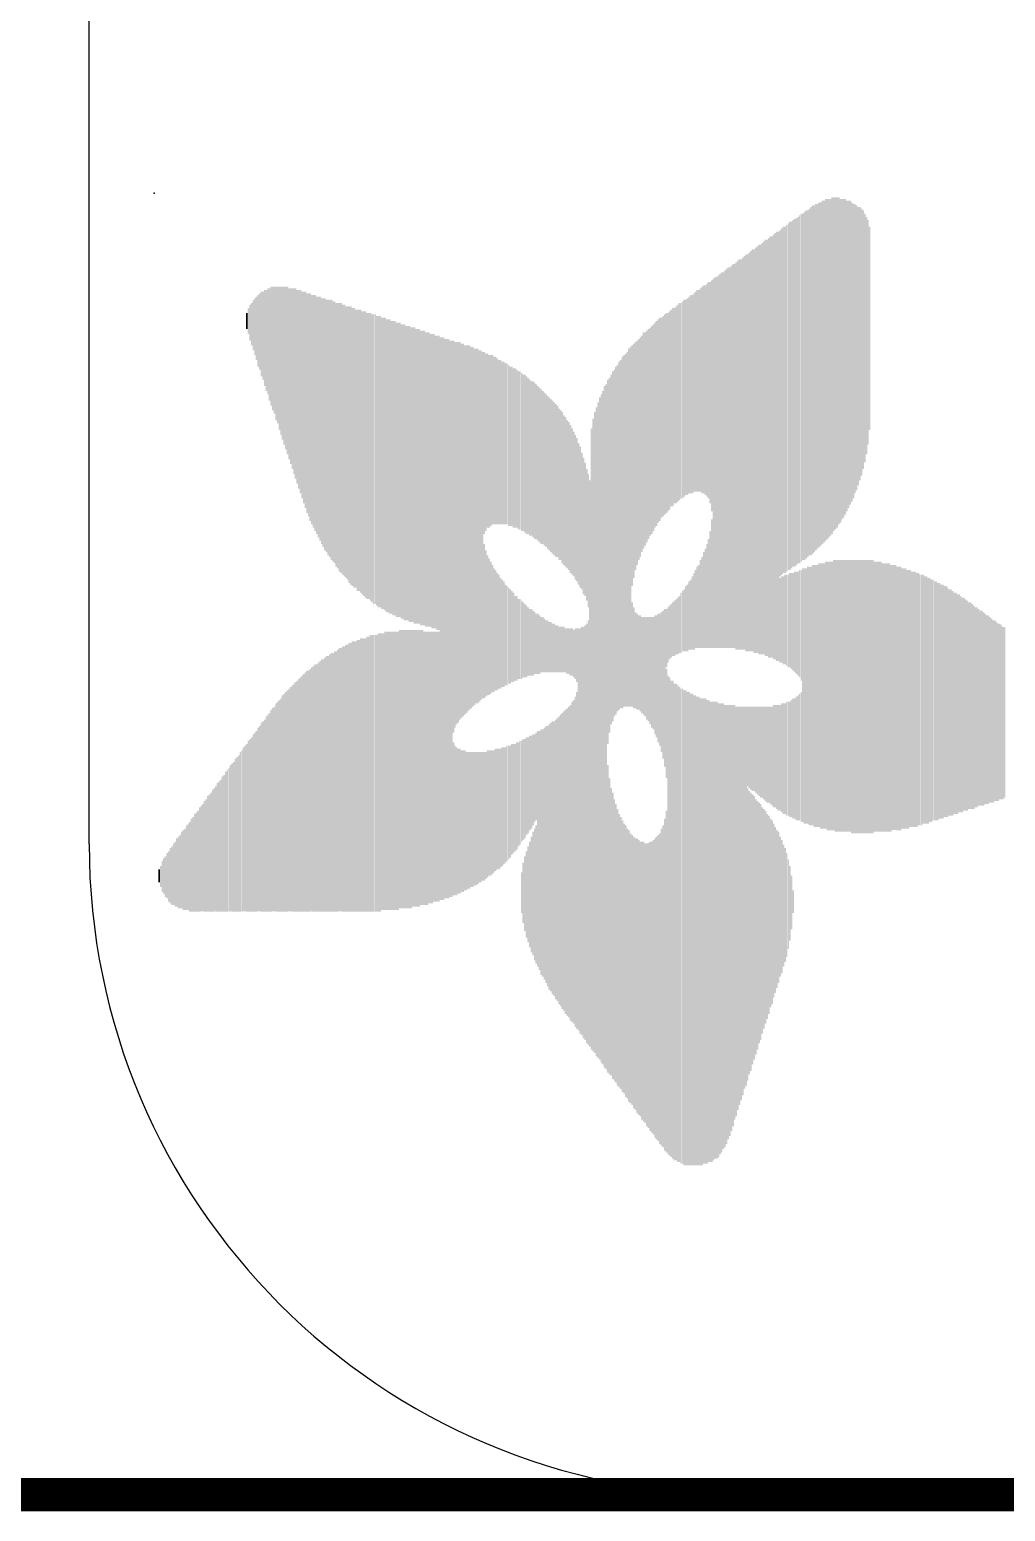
# Model space of a CAD drawing. Extents: x -40.9 to 40.6, y -25.5 to 30.2.
# Drawn here: x -31.98 to -28.17, y -25.46 to -19.68 of the extents above; entities that cross this region are included whole.
import ezdxf

# ---------------------------------------------------------------- set-up
doc = ezdxf.new("R2010")
doc.units = 0
for name, color, linetype in [('20', 53, 'CONTINUOUS'), ('21', 40, 'CONTINUOUS'), ('23', 53, 'CONTINUOUS'), ('47', 253, 'CONTINUOUS')]:
    doc.layers.add(name, color=color, linetype=linetype)

# ---------------------------------------------------------------- blocks, each defined once
blk = doc.blocks.new('RECT')
blk.add_solid([(-0.5, -0.5), (0.5, -0.5), (-0.5, 0.5), (0.5, 0.5)])

msp = doc.modelspace()

# ---------------------------------------------------------------- linework, layer by layer
at = {"layer": '20'}
for p, q in [((-31.75, -22.86), (-31.75, 22.86)), ((29.21, -25.4), (-29.21, -25.4))]:
    msp.add_line(p, q, dxfattribs=at)
msp.add_arc((-29.21, -22.86), 2.54, 180, 270, dxfattribs=at)
at = {"layer": '23'}
msp.add_point((-31.496, -20.32), dxfattribs=at)
at = {"layer": '47', "const_width": 0.13}
for points in [[(-24.384, -25.4), (-40.812, -25.4)], [(1.778, -25.4), (-38.018, -25.4)], [(-29.21, -25.4), (-35.986, -25.4)]]:
    msp.add_lwpolyline(points, dxfattribs=at)
at = {"layer": '47', "const_width": 0.065}
msp.add_lwpolyline([(-29.21, -25.4325, 1), (-29.21, -25.3675)], format="xyb", dxfattribs=at)

# ---------------------------------------------------------------- block references
at = {"layer": '21', "rotation": 270}
for p, xscale, yscale in [((-28.8989, -21.028), 1.3462, 0.0063), ((-28.8925, -21.0249), 1.3399, 0.0064), ((-28.8862, -21.0185), 1.3398, 0.0063), ((-28.8798, -21.0154), 1.3335, 0.0064), ((-28.8735, -21.009), 1.3335, 0.0063), ((-28.8671, -21.0058), 1.3272, 0.0064), ((-28.8608, -21.0026), 1.3208, 0.0063), ((-28.8544, -20.9994), 1.3145, 0.0064), ((-28.8481, -20.9931), 1.3144, 0.0063), ((-28.8417, -20.9868), 1.3017, 0.0064), ((-28.8354, -20.9836), 1.2954, 0.0063), ((-28.829, -20.9804), 1.289, 0.0064), ((-28.8227, -20.9741), 1.2763, 0.0063), ((-28.8163, -20.9741), 1.2637, 0.0064), ((-28.81, -20.9677), 1.251, 0.0063), ((-28.8036, -20.9645), 1.2446, 0.0064), ((-28.7973, -20.9581), 1.2319, 0.0063), ((-28.7909, -20.955), 1.2128, 0.0064), ((-28.7846, -20.9487), 1.2001, 0.0063), ((-28.7782, -20.9423), 1.1874, 0.0064), ((-28.7719, -20.9391), 1.1684, 0.0063), ((-28.9814, -21.0884), 1.3525, 0.0064), ((-28.9751, -21.0852), 1.3589, 0.0063), ((-28.9687, -21.0789), 1.3589, 0.0064), ((-28.9624, -21.0756), 1.3525, 0.0063), ((-28.956, -21.0724), 1.3589, 0.0064), ((-28.9497, -21.0662), 1.3589, 0.0063), ((-28.9433, -21.063), 1.3525, 0.0064), ((-28.937, -21.0566), 1.3526, 0.0063), ((-28.9306, -21.0535), 1.3589, 0.0064), ((-28.9243, -21.0471), 1.3589, 0.0063), ((-28.9179, -21.0439), 1.3526, 0.0064), ((-28.9116, -21.0375), 1.3525, 0.0063), ((-28.9052, -21.0344), 1.3462, 0.0064), ((-28.7655, -20.936), 1.1493, 0.0064), ((-28.7592, -20.9265), 1.1303, 0.0063), ((-28.7528, -20.9232), 1.1113, 0.0064), ((-28.7465, -20.9169), 1.0858, 0.0063), ((-28.7401, -20.9074), 1.0668, 0.0064), ((-28.7338, -20.901), 1.0414, 0.0063), ((-28.7274, -20.8915), 1.0096, 0.0064), ((-28.7211, -20.8851), 0.9715, 0.0063), ((-28.7147, -20.8757), 0.9271, 0.0064), ((-29.064, -21.3074), 1.6764, 0.0063), ((-29.0576, -21.3074), 1.6764, 0.0064), ((-29.0513, -21.1392), 1.3525, 0.0063), ((-29.0449, -21.1328), 1.3526, 0.0064), ((-29.0386, -21.1265), 1.3525, 0.0063), ((-29.0322, -21.1265), 1.3525, 0.0064), ((-29.0259, -21.1201), 1.3526, 0.0063), ((-29.0195, -21.1137), 1.3525, 0.0064), ((-29.0132, -21.1105), 1.3589, 0.0063), ((-29.0068, -21.1074), 1.3526, 0.0064), ((-29.0005, -21.1011), 1.3525, 0.0063), ((-28.9941, -21.0979), 1.3589, 0.0064), ((-28.9878, -21.0947), 1.3526, 0.0063), ((-28.7084, -20.863), 0.8763, 0.0063), ((-28.702, -20.847), 0.7937, 0.0064), ((-29.1402, -21.3202), 1.5875, 0.0063), ((-29.1338, -21.3201), 1.6002, 0.0064), ((-29.1275, -21.3201), 1.6002, 0.0063), ((-29.1211, -21.317), 1.6065, 0.0064), ((-29.1148, -21.3138), 1.6129, 0.0063), ((-29.1084, -21.3138), 1.6256, 0.0064), ((-29.1021, -21.3138), 1.6256, 0.0063), ((-29.0957, -21.3138), 1.6383, 0.0064), ((-29.0894, -21.3106), 1.6446, 0.0063), ((-29.083, -21.3106), 1.6446, 0.0064), ((-29.0767, -21.3106), 1.6574, 0.0063), ((-29.0703, -21.3074), 1.6637, 0.0064), ((-29.2227, -21.3455), 1.5113, 0.0064), ((-29.2164, -21.3423), 1.5177, 0.0063), ((-29.21, -21.3392), 1.524, 0.0064), ((-29.2036, -21.3392), 1.524, 0.0063), ((-29.1973, -21.336), 1.5304, 0.0064), ((-29.191, -21.3329), 1.5367, 0.0063), ((-29.1846, -21.3328), 1.5494, 0.0064), ((-29.1783, -21.3328), 1.5494, 0.0063), ((-29.1719, -21.3297), 1.5557, 0.0064), ((-29.1655, -21.3265), 1.5621, 0.0063), ((-29.1592, -21.3233), 1.5684, 0.0064), ((-29.1529, -21.3265), 1.5748, 0.0063), ((-29.1465, -21.3233), 1.5812, 0.0064), ((-29.3053, -21.3709), 1.4478, 0.0063), ((-29.2989, -21.3709), 1.4478, 0.0064), ((-29.2926, -21.3678), 1.4541, 0.0063), ((-29.2862, -21.3646), 1.4605, 0.0064), ((-29.2798, -21.3614), 1.4668, 0.0063), ((-29.2735, -21.3614), 1.4668, 0.0064), ((-29.2672, -21.3582), 1.4732, 0.0063), ((-29.2608, -21.3551), 1.4795, 0.0064), ((-29.2545, -21.3519), 1.4859, 0.0063), ((-29.2481, -21.3519), 1.4859, 0.0064), ((-29.2417, -21.3487), 1.4922, 0.0063), ((-29.2354, -21.3455), 1.4986, 0.0064), ((-29.2291, -21.3455), 1.4986, 0.0063), ((-31.0769, -20.8693), 0.3302, 0.0064), ((-31.0706, -20.8757), 0.3429, 0.0063), ((-31.0642, -20.8851), 0.3747, 0.0064), ((-31.0579, -20.8947), 0.3937, 0.0063), ((-31.0515, -20.8979), 0.4127, 0.0064), ((-31.0452, -20.9106), 0.4381, 0.0063), ((-31.0388, -20.9169), 0.4636, 0.0064), ((-31.0325, -20.9264), 0.4826, 0.0063), ((-31.0261, -20.9328), 0.4953, 0.0064), ((-31.0198, -20.9455), 0.5207, 0.0063), ((-31.0134, -20.9518), 0.5334, 0.0064), ((-31.0071, -20.9645), 0.5588, 0.0063), ((-31.0007, -20.9741), 0.5779, 0.0064), ((-30.9944, -20.9836), 0.5969, 0.0063), ((-30.988, -20.9931), 0.616, 0.0064), ((-30.9817, -21.0026), 0.635, 0.0063), ((-30.9753, -21.0122), 0.6541, 0.0064), ((-30.969, -21.0249), 0.6667, 0.0063), ((-30.9626, -21.0344), 0.6858, 0.0064), ((-30.9563, -21.0439), 0.7048, 0.0063), ((-30.9499, -21.0535), 0.7239, 0.0064), ((-30.9436, -21.063), 0.7429, 0.0063), ((-30.9372, -21.0756), 0.7557, 0.0064), ((-30.9309, -21.0852), 0.7747, 0.0063), ((-30.9245, -21.0947), 0.7938, 0.0064), ((-30.9182, -21.1074), 0.8064, 0.0063), ((-30.9118, -21.117), 0.8255, 0.0064), ((-30.9055, -21.1265), 0.8445, 0.0063), ((-29.3815, -21.0947), 0.781, 0.0063), ((-29.3751, -21.0915), 0.7874, 0.0064), ((-29.3688, -21.0915), 0.7874, 0.0063), ((-29.3624, -21.0884), 0.7937, 0.0064), ((-29.356, -21.0884), 0.8065, 0.0063), ((-29.3497, -21.0852), 0.8128, 0.0064), ((-29.3434, -21.0884), 0.8191, 0.0063), ((-29.337, -21.0884), 0.8319, 0.0064), ((-29.3307, -21.0884), 0.8445, 0.0063), ((-29.3243, -21.0979), 0.8636, 0.0064), ((-29.3179, -21.1105), 0.9017, 0.0063), ((-29.3116, -21.3741), 1.4414, 0.0064), ((-31.1214, -20.8249), 0.1397, 0.0063), ((-31.115, -20.8312), 0.1651, 0.0064), ((-31.1087, -20.8344), 0.1969, 0.0063), ((-31.1023, -20.8407), 0.2222, 0.0064), ((-31.096, -20.847), 0.2477, 0.0063), ((-31.0896, -20.8566), 0.2794, 0.0064), ((-31.0833, -20.8598), 0.2985, 0.0063), ((-30.8991, -21.1392), 0.8573, 0.0064), ((-30.8928, -21.1455), 0.87, 0.0063), ((-30.8864, -21.155), 0.889, 0.0064), ((-30.8801, -21.1646), 0.8953, 0.0063), ((-30.8737, -21.1709), 0.908, 0.0064), ((-30.8674, -21.1773), 0.9207, 0.0063), ((-30.861, -21.1867), 0.9271, 0.0064), ((-30.8547, -21.1931), 0.9398, 0.0063), ((-30.8483, -21.1995), 0.9525, 0.0064), ((-30.842, -21.209), 0.9588, 0.0063), ((-30.8356, -21.2154), 0.9715, 0.0064), ((-30.8293, -21.2217), 0.9842, 0.0063), ((-30.8229, -21.228), 0.9843, 0.0064), ((-30.8166, -21.2344), 0.997, 0.0063), ((-30.8102, -21.2376), 1.0033, 0.0064), ((-30.8039, -21.2439), 1.016, 0.0063), ((-30.7975, -21.2503), 1.016, 0.0064), ((-30.7912, -21.2535), 1.0223, 0.0063), ((-30.7848, -21.263), 1.0287, 0.0064), ((-30.7785, -21.2661), 1.0351, 0.0063), ((-30.7721, -21.2725), 1.0478, 0.0064), ((-30.7658, -21.2757), 1.0541, 0.0063), ((-30.7594, -21.2821), 1.0541, 0.0064), ((-30.7531, -21.2852), 1.0604, 0.0063), ((-30.7467, -21.2916), 1.0605, 0.0064), ((-30.7404, -21.2947), 1.0668, 0.0063), ((-30.734, -21.3011), 1.0795, 0.0064), ((-30.7277, -21.3042), 1.0859, 0.0063), ((-29.4577, -21.1455), 0.7684, 0.0063), ((-29.4513, -21.1392), 0.7683, 0.0064), ((-29.445, -21.1328), 0.7684, 0.0063), ((-29.4386, -21.1296), 0.762, 0.0064), ((-29.4322, -21.1265), 0.7683, 0.0063), ((-29.4259, -21.1201), 0.7684, 0.0064), ((-29.4196, -21.1169), 0.762, 0.0063), ((-29.4132, -21.1137), 0.7683, 0.0064), ((-29.4069, -21.1074), 0.7684, 0.0063), ((-29.4005, -21.1043), 0.7747, 0.0064), ((-29.3941, -21.1043), 0.7747, 0.0063), ((-29.3878, -21.0979), 0.7747, 0.0064), ((-31.1341, -20.8185), 0.0635, 0.0063), ((-31.1277, -20.8185), 0.1016, 0.0064), ((-30.7213, -21.3106), 1.0858, 0.0064), ((-30.715, -21.3138), 1.0922, 0.0063), ((-30.7086, -21.317), 1.0859, 0.0064), ((-30.7023, -21.3233), 1.0986, 0.0063), ((-30.6959, -21.3233), 1.0986, 0.0064), ((-30.6896, -21.3265), 1.1049, 0.0063), ((-30.6832, -21.3329), 1.1049, 0.0064), ((-30.6769, -21.336), 1.1112, 0.0063), ((-30.6705, -21.3392), 1.1176, 0.0064), ((-30.6642, -21.3455), 1.1176, 0.0063), ((-30.6578, -21.3455), 1.1176, 0.0064), ((-30.6515, -21.3487), 1.124, 0.0063), ((-30.6451, -21.3551), 1.1239, 0.0064), ((-30.6388, -21.3583), 1.1303, 0.0063), ((-30.6324, -21.3583), 1.1303, 0.0064), ((-30.6261, -21.3646), 1.1303, 0.0063), ((-30.6197, -21.3678), 1.1367, 0.0064), ((-30.6134, -21.3678), 1.1367, 0.0063), ((-30.607, -21.3741), 1.1366, 0.0064), ((-30.6007, -21.3741), 1.1366, 0.0063), ((-30.5943, -21.3773), 1.143, 0.0064), ((-30.588, -21.3836), 1.143, 0.0063), ((-30.5816, -21.3836), 1.143, 0.0064), ((-30.5753, -21.3868), 1.1494, 0.0063), ((-30.5689, -21.39), 1.143, 0.0064), ((-30.5626, -21.3932), 1.1493, 0.0063), ((-30.5562, -21.3932), 1.1493, 0.0064), ((-29.5339, -21.2186), 0.8001, 0.0063), ((-29.5275, -21.209), 0.7938, 0.0064), ((-29.5212, -21.2027), 0.7937, 0.0063), ((-29.5148, -21.1963), 0.781, 0.0064), ((-29.5084, -21.1899), 0.7811, 0.0063), ((-29.5021, -21.1836), 0.781, 0.0064), ((-29.4958, -21.1773), 0.7811, 0.0063), ((-29.4894, -21.1741), 0.7747, 0.0064), ((-29.4831, -21.1678), 0.7747, 0.0063), ((-29.4767, -21.1582), 0.7684, 0.0064), ((-29.4703, -21.155), 0.7747, 0.0063), ((-29.464, -21.1487), 0.762, 0.0064), ((-30.5499, -21.3995), 1.1494, 0.0063), ((-30.5435, -21.3995), 1.1494, 0.0064), ((-30.5372, -21.3995), 1.1494, 0.0063), ((-30.5308, -21.4059), 1.1493, 0.0064), ((-30.5245, -21.4059), 1.1493, 0.0063), ((-30.5181, -21.4091), 1.1557, 0.0064), ((-30.5118, -21.4122), 1.1494, 0.0063), ((-30.5054, -21.4122), 1.1494, 0.0064), ((-30.4991, -21.4154), 1.1557, 0.0063), ((-30.4927, -21.4185), 1.1493, 0.0064), ((-30.4864, -21.4185), 1.1493, 0.0063), ((-30.48, -21.4217), 1.1557, 0.0064), ((-30.4737, -21.4249), 1.1494, 0.0063), ((-30.4673, -21.4249), 1.1494, 0.0064), ((-30.461, -21.4249), 1.1494, 0.0063), ((-30.4546, -21.4313), 1.1493, 0.0064), ((-30.4483, -21.4313), 1.1493, 0.0063), ((-30.4419, -21.4313), 1.1493, 0.0064), ((-30.4356, -21.4376), 1.1494, 0.0063), ((-30.4292, -21.4376), 1.1494, 0.0064), ((-30.4229, -21.4376), 1.1494, 0.0063), ((-30.4165, -21.4408), 1.143, 0.0064), ((-30.4102, -21.444), 1.1493, 0.0063), ((-30.4038, -21.444), 1.1493, 0.0064), ((-30.3975, -21.4471), 1.143, 0.0063), ((-30.3911, -21.4503), 1.1494, 0.0064), ((-30.3848, -21.4503), 1.1494, 0.0063), ((-29.591, -21.2979), 0.8446, 0.0064), ((-29.5846, -21.2852), 0.8446, 0.0063), ((-29.5783, -21.2789), 0.8319, 0.0064), ((-29.572, -21.2693), 0.8255, 0.0063), ((-29.5656, -21.2598), 0.8192, 0.0064), ((-29.5593, -21.2503), 0.8128, 0.0063), ((-29.5529, -21.2439), 0.8128, 0.0064), ((-29.5465, -21.2344), 0.8064, 0.0063), ((-29.5402, -21.2248), 0.8001, 0.0064), ((-30.3784, -21.9806), 2.1971, 0.0064), ((-30.3721, -21.9806), 2.1971, 0.0063), ((-30.3657, -21.9806), 2.1971, 0.0064), ((-30.3594, -21.9805), 2.1844, 0.0063), ((-30.353, -21.9805), 2.1844, 0.0064), ((-30.3467, -21.9805), 2.1844, 0.0063), ((-30.3403, -21.9806), 2.1717, 0.0064), ((-30.334, -21.9806), 2.1717, 0.0063), ((-30.3276, -21.6599), 1.5303, 0.0064), ((-30.3213, -21.6535), 1.505, 0.0063), ((-30.3149, -21.6471), 1.4923, 0.0064), ((-30.3086, -21.644), 1.4859, 0.0063), ((-30.3022, -21.6376), 1.4732, 0.0064), ((-30.2959, -21.6377), 1.4605, 0.0063), ((-30.2895, -21.6345), 1.4541, 0.0064), ((-30.2832, -21.6345), 1.4415, 0.0063), ((-30.2768, -21.6313), 1.4351, 0.0064), ((-30.2705, -21.6281), 1.4288, 0.0063), ((-30.2641, -21.6249), 1.4224, 0.0064), ((-30.2578, -21.625), 1.4097, 0.0063), ((-30.2514, -21.6218), 1.4033, 0.0064), ((-30.2451, -21.6218), 1.3907, 0.0063), ((-30.2387, -21.6186), 1.3843, 0.0064), ((-30.2324, -21.6186), 1.3843, 0.0063), ((-30.226, -21.6186), 1.3716, 0.0064), ((-30.2197, -21.6154), 1.3652, 0.0063), ((-29.6418, -21.6249), 1.397, 0.0064), ((-29.6355, -21.6218), 1.4033, 0.0063), ((-29.6291, -21.3836), 0.9398, 0.0064), ((-29.6227, -21.3646), 0.9144, 0.0063), ((-29.6164, -21.3455), 0.889, 0.0064), ((-29.6101, -21.3329), 0.8763, 0.0063), ((-29.6037, -21.3201), 0.8636, 0.0064), ((-29.5974, -21.3106), 0.8572, 0.0063), ((-30.2133, -21.6154), 1.3526, 0.0064), ((-30.207, -21.2947), 0.7112, 0.0063), ((-30.2006, -21.2916), 0.6921, 0.0064), ((-30.1943, -21.2852), 0.6794, 0.0063), ((-30.1879, -21.2884), 0.6731, 0.0064), ((-30.1816, -21.2852), 0.6668, 0.0063), ((-30.1752, -21.282), 0.6604, 0.0064), ((-30.1689, -21.2852), 0.654, 0.0063), ((-30.1625, -21.2852), 0.654, 0.0064), ((-30.1562, -21.2884), 0.6477, 0.0063), ((-30.1498, -21.2916), 0.6413, 0.0064), ((-30.1435, -21.2916), 0.6413, 0.0063), ((-30.1371, -21.2947), 0.635, 0.0064), ((-30.1308, -21.2947), 0.635, 0.0063), ((-30.1244, -21.2979), 0.6286, 0.0064), ((-30.1181, -21.2979), 0.6286, 0.0063), ((-30.1117, -21.3042), 0.6287, 0.0064), ((-29.6863, -21.6662), 1.3526, 0.0063), ((-29.6799, -21.6567), 1.3589, 0.0064), ((-29.6736, -21.6503), 1.3589, 0.0063), ((-29.6672, -21.644), 1.3716, 0.0064), ((-29.6608, -21.6376), 1.3716, 0.0063), ((-29.6545, -21.6345), 1.3779, 0.0064), ((-29.6482, -21.6313), 1.3843, 0.0063), ((-30.1054, -21.3074), 0.6223, 0.0063), ((-30.099, -21.3074), 0.6223, 0.0064), ((-30.0927, -21.3138), 0.6223, 0.0063), ((-30.0863, -21.3138), 0.6223, 0.0064), ((-30.08, -21.317), 0.6159, 0.0063), ((-30.0736, -21.3233), 0.616, 0.0064), ((-30.0673, -21.3233), 0.616, 0.0063), ((-30.0609, -21.3297), 0.6159, 0.0064), ((-30.0546, -21.3328), 0.6096, 0.0063), ((-30.0482, -21.336), 0.616, 0.0064), ((-30.0419, -21.3423), 0.6159, 0.0063), ((-30.0355, -21.3455), 0.6096, 0.0064), ((-30.0292, -21.3519), 0.6096, 0.0063), ((-29.7244, -21.7583), 1.4224, 0.0063), ((-29.718, -21.7329), 1.3843, 0.0064), ((-29.7117, -21.7107), 1.3653, 0.0063), ((-29.7053, -21.698), 1.3653, 0.0064), ((-29.6989, -21.6852), 1.3525, 0.0063), ((-29.6926, -21.6758), 1.3589, 0.0064), ((-30.0228, -21.3551), 0.6033, 0.0064), ((-30.0165, -21.3582), 0.6096, 0.0063), ((-30.0101, -21.3646), 0.6096, 0.0064), ((-30.0038, -21.3678), 0.6033, 0.0063), ((-29.9974, -21.3741), 0.6032, 0.0064), ((-29.9911, -21.3804), 0.6033, 0.0063), ((-29.9847, -21.3868), 0.6032, 0.0064), ((-29.9784, -21.39), 0.5969, 0.0063), ((-29.972, -21.3964), 0.5969, 0.0064), ((-29.9657, -21.4027), 0.5969, 0.0063), ((-29.9593, -21.4091), 0.5969, 0.0064), ((-29.7498, -22.4092), 2.6099, 0.0063), ((-29.7434, -22.406), 2.6289, 0.0064), ((-29.737, -22.4028), 2.6606, 0.0063), ((-29.7307, -22.4028), 2.6734, 0.0064), ((-29.953, -21.4154), 0.5969, 0.0063), ((-29.9466, -21.4217), 0.5969, 0.0064), ((-29.9403, -21.4281), 0.5969, 0.0063), ((-29.9339, -21.4345), 0.5969, 0.0064), ((-29.9276, -21.4408), 0.5969, 0.0063), ((-29.9212, -21.444), 0.5905, 0.0064), ((-29.9149, -21.4566), 0.5905, 0.0063), ((-29.9085, -21.4598), 0.5842, 0.0064), ((-29.7688, -22.4219), 2.5337, 0.0064), ((-29.7625, -22.4155), 2.559, 0.0063), ((-29.7561, -22.4092), 2.5845, 0.0064), ((-29.9022, -21.4694), 0.5905, 0.0063), ((-29.8958, -21.4789), 0.5842, 0.0064), ((-29.8895, -21.4852), 0.5842, 0.0063), ((-29.8831, -21.4947), 0.5779, 0.0064), ((-29.8768, -21.5011), 0.5778, 0.0063), ((-29.8704, -21.5138), 0.5778, 0.0064), ((-29.7815, -22.4346), 2.4701, 0.0064), ((-29.7752, -22.4251), 2.5019, 0.0063), ((-29.8641, -21.5234), 0.5715, 0.0063), ((-29.8577, -21.5328), 0.5651, 0.0064), ((-29.8514, -21.5456), 0.5651, 0.0063), ((-29.845, -21.5551), 0.5588, 0.0064), ((-29.7879, -22.4505), 2.4257, 0.0063), ((-29.8387, -21.5709), 0.5525, 0.0063), ((-29.8323, -21.5837), 0.5525, 0.0064), ((-29.826, -21.5995), 0.5334, 0.0063), ((-29.8196, -21.6186), 0.5334, 0.0064), ((-29.8133, -21.6313), 0.5207, 0.0063), ((-29.8069, -21.6535), 0.5144, 0.0064), ((-29.8006, -21.6758), 0.5207, 0.0063), ((-29.7942, -22.5457), 2.2098, 0.0064), ((-29.3179, -21.844), 0.5016, 0.0063), ((-30.207, -21.9901), 0.6033, 0.0063), ((-29.337, -21.8916), 0.4064, 0.0064), ((-29.3307, -21.8821), 0.4254, 0.0063), ((-29.3243, -21.8662), 0.4572, 0.0064), ((-30.2006, -21.9996), 0.5715, 0.0064), ((-30.1943, -22.006), 0.5461, 0.0063), ((-30.1879, -22.0123), 0.5334, 0.0064), ((-29.356, -21.917), 0.3556, 0.0063), ((-29.3497, -21.9075), 0.3746, 0.0064), ((-29.3434, -21.9012), 0.3873, 0.0063), ((-30.1816, -22.0155), 0.5143, 0.0063), ((-30.1752, -22.0187), 0.4953, 0.0064), ((-30.1689, -22.025), 0.4826, 0.0063), ((-30.1625, -22.025), 0.4699, 0.0064), ((-30.1562, -22.0313), 0.4572, 0.0063), ((-29.3878, -21.952), 0.2985, 0.0064), ((-29.3815, -21.9424), 0.3048, 0.0063), ((-29.3751, -21.9361), 0.3175, 0.0064), ((-29.3688, -21.9329), 0.3238, 0.0063), ((-29.3624, -21.9234), 0.3429, 0.0064), ((-29.0132, -21.9869), 0.3683, 0.0063), ((-29.0068, -21.9901), 0.3747, 0.0064), ((-29.0005, -21.9932), 0.381, 0.0063), ((-28.9941, -21.9932), 0.3937, 0.0064), ((-28.9878, -21.9964), 0.4, 0.0063), ((-28.9814, -21.9996), 0.4064, 0.0064), ((-28.9751, -21.9996), 0.4191, 0.0063), ((-28.9687, -22.0059), 0.4318, 0.0064), ((-28.9624, -22.279), 0.9906, 0.0063), ((-28.956, -22.2822), 0.9969, 0.0064), ((-28.9497, -22.2822), 0.9969, 0.0063), ((-28.9433, -22.279), 1.0033, 0.0064), ((-28.937, -22.2822), 1.0097, 0.0063), ((-28.9306, -22.2822), 1.0097, 0.0064), ((-28.9243, -22.279), 1.016, 0.0063), ((-28.9179, -22.2822), 1.0223, 0.0064), ((-28.9116, -22.2822), 1.0223, 0.0063), ((-28.9052, -22.2822), 1.0223, 0.0064), ((-28.8989, -22.279), 1.0287, 0.0063), ((-28.8925, -22.2822), 1.0351, 0.0064), ((-28.8862, -22.2822), 1.0351, 0.0063), ((-28.8798, -22.2822), 1.0351, 0.0064), ((-28.8735, -22.279), 1.0414, 0.0063), ((-28.8671, -22.2822), 1.0477, 0.0064), ((-28.8608, -22.2822), 1.0477, 0.0063), ((-28.8544, -22.2822), 1.0477, 0.0064), ((-28.8481, -22.2822), 1.0477, 0.0063), ((-28.8417, -22.279), 1.0541, 0.0064), ((-28.8354, -22.2822), 1.0605, 0.0063), ((-28.829, -22.2822), 1.0605, 0.0064), ((-28.8227, -22.2822), 1.0605, 0.0063), ((-28.8163, -22.2822), 1.0605, 0.0064), ((-28.81, -22.2822), 1.0605, 0.0063), ((-28.8036, -22.2822), 1.0605, 0.0064), ((-28.7973, -22.2822), 1.0605, 0.0063), ((-28.7909, -22.2822), 1.0605, 0.0064), ((-28.7846, -22.2822), 1.0605, 0.0063), ((-28.7782, -22.2822), 1.0605, 0.0064), ((-28.7719, -22.2853), 1.0668, 0.0063), ((-28.7655, -22.2853), 1.0668, 0.0064), ((-28.7592, -22.2853), 1.0668, 0.0063), ((-28.7528, -22.2853), 1.0668, 0.0064), ((-28.7465, -22.2853), 1.0668, 0.0063), ((-28.7401, -22.2853), 1.0668, 0.0064), ((-28.7338, -22.2853), 1.0668, 0.0063), ((-28.7274, -22.2853), 1.0668, 0.0064), ((-28.7211, -22.2853), 1.0668, 0.0063), ((-28.7147, -22.2853), 1.0668, 0.0064), ((-28.7084, -22.2853), 1.0668, 0.0063), ((-28.702, -22.2853), 1.0668, 0.0064), ((-28.6957, -22.2853), 1.0668, 0.0063), ((-28.6893, -22.2853), 1.0668, 0.0064), ((-28.683, -22.2854), 1.0541, 0.0063), ((-28.6766, -22.2854), 1.0541, 0.0064), ((-28.6703, -22.2854), 1.0541, 0.0063), ((-28.6639, -22.2854), 1.0541, 0.0064), ((-28.6576, -22.2854), 1.0541, 0.0063), ((-28.6512, -22.2885), 1.0478, 0.0064), ((-28.6449, -22.2885), 1.0478, 0.0063), ((-28.6385, -22.2885), 1.0478, 0.0064), ((-28.6322, -22.2885), 1.0478, 0.0063), ((-28.6258, -22.2885), 1.0478, 0.0064), ((-28.6195, -22.2917), 1.0414, 0.0063), ((-28.6131, -22.2885), 1.035, 0.0064), ((-28.6068, -22.2885), 1.035, 0.0063), ((-28.6004, -22.2885), 1.035, 0.0064), ((-28.5941, -22.2917), 1.0287, 0.0063), ((-28.5877, -22.2917), 1.0287, 0.0064), ((-28.5814, -22.2917), 1.0287, 0.0063), ((-28.575, -22.2917), 1.016, 0.0064), ((-28.5687, -22.2917), 1.016, 0.0063), ((-28.5623, -22.2917), 1.016, 0.0064), ((-28.556, -22.2949), 1.0097, 0.0063), ((-28.5496, -22.2949), 1.0097, 0.0064), ((-28.5433, -22.2917), 1.0033, 0.0063), ((-28.5369, -22.2949), 0.9969, 0.0064), ((-28.5306, -22.2949), 0.9969, 0.0063), ((-28.5242, -22.2949), 0.9969, 0.0064), ((-28.5179, -22.298), 0.9906, 0.0063), ((-28.5115, -22.2949), 0.9843, 0.0064), ((-30.1498, -22.0313), 0.4445, 0.0064), ((-30.1435, -22.0377), 0.4318, 0.0063), ((-30.1371, -22.0376), 0.4191, 0.0064), ((-30.1308, -22.0409), 0.4127, 0.0063), ((-30.1244, -22.0441), 0.3937, 0.0064), ((-30.1181, -22.0472), 0.3874, 0.0063), ((-30.1117, -22.0472), 0.3746, 0.0064), ((-29.4196, -21.9805), 0.254, 0.0063), ((-29.4132, -21.9774), 0.2603, 0.0064), ((-29.4069, -21.9679), 0.2667, 0.0063), ((-29.4005, -21.9647), 0.2731, 0.0064), ((-29.3941, -21.9583), 0.2858, 0.0063), ((-29.0513, -21.9869), 0.3302, 0.0063), ((-29.0449, -21.9837), 0.3366, 0.0064), ((-29.0386, -21.9869), 0.3429, 0.0063), ((-29.0322, -21.9837), 0.3492, 0.0064), ((-29.0259, -21.9869), 0.3556, 0.0063), ((-29.0195, -21.9901), 0.3619, 0.0064), ((-28.5052, -22.298), 0.9779, 0.0063), ((-28.4988, -22.298), 0.9779, 0.0064), ((-28.4925, -22.2949), 0.9715, 0.0063), ((-28.4861, -22.298), 0.9652, 0.0064), ((-28.4798, -22.298), 0.9652, 0.0063), ((-28.4734, -22.3012), 0.9588, 0.0064), ((-28.4671, -22.298), 0.9525, 0.0063), ((-28.4607, -22.3012), 0.9462, 0.0064), ((-28.4544, -22.298), 0.9398, 0.0063), ((-28.448, -22.3012), 0.9334, 0.0064), ((-28.4417, -22.3012), 0.9334, 0.0063), ((-28.4353, -22.3043), 0.9271, 0.0064), ((-28.429, -22.3012), 0.9208, 0.0063), ((-28.4226, -22.3044), 0.9144, 0.0064), ((-28.4163, -22.3044), 0.9144, 0.0063), ((-28.4099, -22.3043), 0.9017, 0.0064), ((-28.4036, -22.3043), 0.9017, 0.0063), ((-28.3972, -22.3076), 0.8953, 0.0064), ((-30.1054, -22.0504), 0.3683, 0.0063), ((-30.099, -22.0504), 0.3556, 0.0064), ((-30.0927, -22.0536), 0.3493, 0.0063), ((-30.0863, -22.0567), 0.3302, 0.0064), ((-30.08, -22.0567), 0.3302, 0.0063), ((-30.0736, -22.0599), 0.3112, 0.0064), ((-30.0673, -22.0599), 0.3112, 0.0063), ((-30.0609, -22.0631), 0.3048, 0.0064), ((-30.0546, -22.0631), 0.2921, 0.0063), ((-29.6291, -22.1202), 0.4064, 0.0064), ((-29.4703, -22.0218), 0.2096, 0.0063), ((-29.464, -22.0187), 0.2159, 0.0064), ((-29.4577, -22.0123), 0.2159, 0.0063), ((-29.4513, -22.0091), 0.2222, 0.0064), ((-29.445, -22.0028), 0.2223, 0.0063), ((-29.4386, -21.9964), 0.235, 0.0064), ((-29.4322, -21.9901), 0.2349, 0.0063), ((-29.4259, -21.9869), 0.2413, 0.0064), ((-28.3909, -22.3076), 0.8827, 0.0063), ((-28.3845, -22.3076), 0.8827, 0.0064), ((-28.3782, -22.3108), 0.8763, 0.0063), ((-28.3718, -22.3107), 0.8636, 0.0064), ((-28.3655, -22.3107), 0.8636, 0.0063), ((-28.3591, -22.3139), 0.8572, 0.0064), ((-28.3528, -22.3108), 0.8509, 0.0063), ((-28.3464, -22.3139), 0.8446, 0.0064), ((-28.3401, -22.3171), 0.8382, 0.0063), ((-28.3337, -22.3139), 0.8318, 0.0064), ((-28.3274, -22.3171), 0.8255, 0.0063), ((-28.321, -22.3203), 0.8191, 0.0064), ((-28.3147, -22.3203), 0.8065, 0.0063), ((-28.3083, -22.3203), 0.8065, 0.0064), ((-30.0482, -22.0663), 0.2857, 0.0064), ((-30.0419, -22.0694), 0.2794, 0.0063), ((-30.0355, -22.0694), 0.2667, 0.0064), ((-30.0292, -22.0726), 0.2604, 0.0063), ((-30.0228, -22.0726), 0.2604, 0.0064), ((-30.0165, -22.0758), 0.254, 0.0063), ((-30.0101, -22.0757), 0.2413, 0.0064), ((-30.0038, -22.079), 0.2349, 0.0063), ((-29.9974, -22.079), 0.2349, 0.0064), ((-29.9911, -22.0821), 0.2286, 0.0063), ((-29.9847, -22.0822), 0.2159, 0.0064), ((-29.9784, -22.0822), 0.2159, 0.0063), ((-29.6227, -22.133), 0.3937, 0.0063), ((-29.6164, -22.1425), 0.3747, 0.0064), ((-29.6101, -22.1488), 0.3746, 0.0063), ((-29.6037, -22.1519), 0.3683, 0.0064), ((-29.5974, -22.1552), 0.3747, 0.0063), ((-29.591, -22.1615), 0.3746, 0.0064), ((-29.5846, -22.1647), 0.381, 0.0063), ((-29.5783, -22.1679), 0.3873, 0.0064), ((-29.572, -22.1742), 0.4, 0.0063), ((-29.5656, -22.1774), 0.4064, 0.0064), ((-29.5593, -22.1837), 0.4191, 0.0063), ((-29.5529, -22.1901), 0.4318, 0.0064), ((-29.5465, -22.1933), 0.4381, 0.0063), ((-29.5402, -22.1996), 0.4636, 0.0064), ((-29.5339, -22.206), 0.4763, 0.0063), ((-29.5275, -22.2123), 0.5016, 0.0064), ((-29.5212, -22.2187), 0.5143, 0.0063), ((-29.5148, -22.2281), 0.5461, 0.0064), ((-29.5084, -22.2377), 0.5778, 0.0063), ((-29.5021, -22.2504), 0.616, 0.0064), ((-29.4958, -22.0567), 0.2286, 0.0063), ((-29.4894, -22.0441), 0.2159, 0.0064), ((-29.4831, -22.0345), 0.2096, 0.0063), ((-29.4767, -22.0282), 0.2095, 0.0064), ((-28.302, -22.3235), 0.8001, 0.0063), ((-28.2956, -22.3266), 0.7938, 0.0064), ((-28.2893, -22.3266), 0.781, 0.0063), ((-28.2829, -22.3266), 0.781, 0.0064), ((-28.2766, -22.3266), 0.7684, 0.0063), ((-28.2702, -22.3298), 0.762, 0.0064), ((-28.2639, -22.3298), 0.762, 0.0063), ((-28.2575, -22.333), 0.7557, 0.0064), ((-28.2512, -22.333), 0.7429, 0.0063), ((-28.2448, -22.3361), 0.7366, 0.0064), ((-28.2385, -22.3361), 0.7366, 0.0063), ((-28.2321, -22.3361), 0.7239, 0.0064), ((-30.5943, -22.5743), 1.0859, 0.0064), ((-30.588, -22.5743), 1.0859, 0.0063), ((-30.5816, -22.5743), 1.0859, 0.0064), ((-30.5753, -22.5743), 1.0859, 0.0063), ((-30.5689, -22.5743), 1.0859, 0.0064), ((-30.5626, -22.5743), 1.0859, 0.0063), ((-30.5562, -22.5743), 1.0859, 0.0064), ((-30.5499, -22.5743), 1.0859, 0.0063), ((-30.5435, -22.5743), 1.0859, 0.0064), ((-30.5372, -22.5679), 1.0858, 0.0063), ((-30.5308, -22.5679), 1.0858, 0.0064), ((-30.5245, -22.5679), 1.0858, 0.0063), ((-30.5181, -22.5679), 1.0858, 0.0064), ((-30.5118, -22.5679), 1.0858, 0.0063), ((-30.5054, -22.5679), 1.0858, 0.0064), ((-30.4991, -22.5679), 1.0858, 0.0063), ((-30.4927, -22.5679), 1.0858, 0.0064), ((-30.4864, -22.5648), 1.0795, 0.0063), ((-30.48, -22.5648), 1.0795, 0.0064), ((-30.4737, -22.5648), 1.0795, 0.0063), ((-30.4673, -22.5648), 1.0795, 0.0064), ((-30.461, -22.5648), 1.0795, 0.0063), ((-30.4546, -22.5616), 1.0731, 0.0064), ((-30.4483, -22.5616), 1.0731, 0.0063), ((-30.4419, -22.5647), 1.0668, 0.0064), ((-30.4356, -22.5647), 1.0668, 0.0063), ((-30.4292, -22.5647), 1.0668, 0.0064), ((-30.4229, -22.5616), 1.0605, 0.0063), ((-30.4165, -22.5616), 1.0605, 0.0064), ((-30.4102, -22.5616), 1.0605, 0.0063), ((-30.4038, -22.5584), 1.0541, 0.0064), ((-30.3975, -22.5584), 1.0541, 0.0063), ((-30.3911, -22.5584), 1.0541, 0.0064), ((-30.3848, -22.5584), 1.0541, 0.0063), ((-29.972, -22.0853), 0.2096, 0.0064), ((-29.9657, -22.0885), 0.2032, 0.0063), ((-29.9593, -22.0885), 0.2032, 0.0064), ((-29.953, -22.0917), 0.1969, 0.0063), ((-29.9466, -22.0917), 0.1969, 0.0064), ((-29.9403, -22.0949), 0.1905, 0.0063), ((-29.9339, -22.0949), 0.1905, 0.0064), ((-29.9276, -22.098), 0.1842, 0.0063), ((-29.9212, -22.098), 0.1842, 0.0064), ((-29.9149, -22.1012), 0.1778, 0.0063), ((-29.9085, -22.1012), 0.1778, 0.0064), ((-29.9022, -22.1012), 0.1778, 0.0063), ((-29.8958, -22.1012), 0.1778, 0.0064), ((-29.8895, -22.1044), 0.1715, 0.0063), ((-29.8831, -22.1075), 0.1778, 0.0064), ((-29.8768, -22.1075), 0.1778, 0.0063), ((-29.8704, -22.1107), 0.1842, 0.0064), ((-29.8641, -22.1107), 0.1842, 0.0063), ((-29.8577, -22.1171), 0.1841, 0.0064), ((-29.8514, -22.1171), 0.1969, 0.0063), ((-29.845, -22.1234), 0.2096, 0.0064), ((-29.8387, -22.8028), 1.5685, 0.0063), ((-29.8323, -22.8092), 1.5812, 0.0064), ((-29.826, -22.8092), 1.5938, 0.0063), ((-29.8196, -22.8156), 1.6065, 0.0064), ((-29.8133, -22.8156), 1.6193, 0.0063), ((-29.8069, -22.8188), 1.6383, 0.0064), ((-29.8006, -22.8156), 1.6573, 0.0063), ((-28.2258, -22.3393), 0.7176, 0.0063), ((-28.2194, -22.3425), 0.7112, 0.0064), ((-28.2131, -22.3393), 0.7048, 0.0063), ((-28.2067, -22.3424), 0.6985, 0.0064), ((-28.2004, -22.3457), 0.6921, 0.0063), ((-28.194, -22.3425), 0.6858, 0.0064), ((-28.1877, -22.3457), 0.6795, 0.0063), ((-28.1813, -22.3489), 0.6731, 0.0064), ((-28.175, -22.3457), 0.6667, 0.0063), ((-30.7594, -22.606), 1.035, 0.0064), ((-30.7531, -22.606), 1.035, 0.0063), ((-30.7467, -22.6028), 1.0414, 0.0064), ((-30.7404, -22.6028), 1.0414, 0.0063), ((-30.734, -22.5997), 1.0477, 0.0064), ((-30.7277, -22.5997), 1.0477, 0.0063), ((-30.7213, -22.5965), 1.0541, 0.0064), ((-30.715, -22.5965), 1.0541, 0.0063), ((-30.7086, -22.5965), 1.0541, 0.0064), ((-30.7023, -22.5933), 1.0604, 0.0063), ((-30.6959, -22.5933), 1.0604, 0.0064), ((-30.6896, -22.5901), 1.0668, 0.0063), ((-30.6832, -22.5901), 1.0668, 0.0064), ((-30.6769, -22.5901), 1.0668, 0.0063), ((-30.6705, -22.5901), 1.0668, 0.0064), ((-30.6642, -22.587), 1.0731, 0.0063), ((-30.6578, -22.587), 1.0731, 0.0064), ((-30.6515, -22.5838), 1.0795, 0.0063), ((-30.6451, -22.5838), 1.0795, 0.0064), ((-30.6388, -22.5838), 1.0795, 0.0063), ((-30.6324, -22.5838), 1.0795, 0.0064), ((-30.6261, -22.5838), 1.0795, 0.0063), ((-30.6197, -22.5806), 1.0858, 0.0064), ((-30.6134, -22.5806), 1.0858, 0.0063), ((-30.607, -22.5775), 1.0795, 0.0064), ((-30.6007, -22.5775), 1.0795, 0.0063), ((-30.8483, -22.6346), 0.9779, 0.0064), ((-30.842, -22.6314), 0.9842, 0.0063), ((-30.8356, -22.6314), 0.9842, 0.0064), ((-30.8293, -22.6282), 0.9906, 0.0063), ((-30.8229, -22.6251), 0.9969, 0.0064), ((-30.8166, -22.6251), 0.9969, 0.0063), ((-30.8102, -22.6219), 1.0033, 0.0064), ((-30.8039, -22.6187), 1.0096, 0.0063), ((-30.7975, -22.6187), 1.0096, 0.0064), ((-30.7912, -22.6155), 1.016, 0.0063), ((-30.7848, -22.6155), 1.016, 0.0064), ((-30.7785, -22.6124), 1.0223, 0.0063), ((-30.7721, -22.6091), 1.0287, 0.0064), ((-30.7658, -22.6091), 1.0287, 0.0063), ((-30.9245, -22.6663), 0.9144, 0.0064), ((-30.9182, -22.6632), 0.9207, 0.0063), ((-30.9118, -22.66), 0.9271, 0.0064), ((-30.9055, -22.6568), 0.9334, 0.0063), ((-30.8991, -22.6536), 0.9398, 0.0064), ((-30.8928, -22.6536), 0.9398, 0.0063), ((-30.8864, -22.6505), 0.9461, 0.0064), ((-30.8801, -22.6472), 0.9525, 0.0063), ((-30.8737, -22.6441), 0.9588, 0.0064), ((-30.8674, -22.6409), 0.9652, 0.0063), ((-30.861, -22.6409), 0.9652, 0.0064), ((-30.8547, -22.6378), 0.9715, 0.0063), ((-29.4958, -22.3901), 0.4254, 0.0063), ((-29.4894, -23.1363), 1.8669, 0.0064), ((-29.4831, -23.1425), 1.8669, 0.0063), ((-30.9817, -22.6949), 0.8572, 0.0063), ((-30.9753, -22.6917), 0.8636, 0.0064), ((-30.969, -22.6885), 0.8699, 0.0063), ((-30.9626, -22.6853), 0.8763, 0.0064), ((-30.9563, -22.6822), 0.8826, 0.0063), ((-30.9499, -22.679), 0.889, 0.0064), ((-30.9436, -22.6759), 0.8953, 0.0063), ((-30.9372, -22.6727), 0.9017, 0.0064), ((-30.9309, -22.6695), 0.908, 0.0063), ((-29.845, -22.9235), 1.3144, 0.0064), ((-29.4767, -23.1521), 1.8606, 0.0064), ((-29.4703, -23.1553), 1.8669, 0.0063), ((-29.464, -23.1648), 1.8606, 0.0064), ((-29.4577, -23.1648), 1.8606, 0.0063), ((-29.4513, -23.1712), 1.8605, 0.0064), ((-29.445, -23.1743), 1.8542, 0.0063), ((-29.4386, -23.1807), 1.8542, 0.0064), ((-29.4322, -23.1807), 1.8542, 0.0063), ((-29.4259, -23.187), 1.8542, 0.0064), ((-29.4196, -23.187), 1.8542, 0.0063), ((-29.4132, -23.1902), 1.8478, 0.0064), ((-29.4069, -23.1902), 1.8478, 0.0063), ((-28.9687, -22.5203), 0.508, 0.0064), ((-31.0261, -22.7234), 0.8001, 0.0064), ((-31.0198, -22.7171), 0.8128, 0.0063), ((-31.0134, -22.714), 0.8191, 0.0064), ((-31.0071, -22.7108), 0.8255, 0.0063), ((-31.0007, -22.7076), 0.8318, 0.0064), ((-30.9944, -22.7013), 0.8445, 0.0063), ((-30.988, -22.6981), 0.8509, 0.0064), ((-29.8768, -22.9299), 1.2129, 0.0063), ((-29.8704, -22.9331), 1.2319, 0.0064), ((-29.8641, -22.9299), 1.2509, 0.0063), ((-29.8577, -22.9299), 1.2637, 0.0064), ((-29.8514, -22.9299), 1.2891, 0.0063), ((-29.4005, -23.1934), 1.8415, 0.0064), ((-29.3941, -23.1934), 1.8415, 0.0063), ((-29.3878, -23.1966), 1.8351, 0.0064), ((-29.3815, -23.1966), 1.8351, 0.0063), ((-29.3751, -23.1997), 1.8288, 0.0064), ((-29.3688, -23.1997), 1.8288, 0.0063), ((-29.3624, -23.2029), 1.8224, 0.0064), ((-29.356, -23.2029), 1.8224, 0.0063), ((-29.3497, -23.1998), 1.8161, 0.0064), ((-29.3434, -23.1998), 1.8161, 0.0063), ((-29.337, -23.2029), 1.8098, 0.0064), ((-29.3307, -23.1997), 1.8034, 0.0063), ((-29.3243, -23.2029), 1.797, 0.0064), ((-29.3179, -23.2029), 1.797, 0.0063), ((-29.3116, -23.1998), 1.7907, 0.0064), ((-29.3053, -23.1966), 1.7843, 0.0063), ((-29.2989, -23.1966), 1.7843, 0.0064), ((-29.2926, -23.1966), 1.7717, 0.0063), ((-29.2862, -23.1902), 1.759, 0.0064), ((-29.2798, -23.187), 1.7526, 0.0063), ((-29.2735, -23.1806), 1.7399, 0.0064), ((-29.2672, -23.1807), 1.7272, 0.0063), ((-29.2608, -23.1744), 1.7145, 0.0064), ((-29.2545, -23.1648), 1.6954, 0.0063), ((-29.2481, -23.1585), 1.6827, 0.0064), ((-29.2417, -23.149), 1.6637, 0.0063), ((-29.2354, -23.1394), 1.6446, 0.0064), ((-29.2291, -23.1267), 1.6192, 0.0063), ((-29.2227, -23.1235), 1.6002, 0.0064), ((-29.2164, -23.1108), 1.5748, 0.0063), ((-29.21, -23.1013), 1.5558, 0.0064), ((-29.2036, -23.0918), 1.5367, 0.0063), ((-29.1973, -23.0823), 1.5177, 0.0064), ((-29.191, -23.0695), 1.4923, 0.0063), ((-29.1846, -23.0632), 1.4796, 0.0064), ((-29.1783, -22.479), 0.3112, 0.0063), ((-29.1719, -22.4822), 0.3175, 0.0064), ((-29.1655, -22.4854), 0.3239, 0.0063), ((-29.1592, -22.4885), 0.3302, 0.0064), ((-29.1529, -22.4885), 0.3302, 0.0063), ((-29.1465, -22.4917), 0.3366, 0.0064), ((-29.1402, -22.4948), 0.3429, 0.0063), ((-29.1338, -22.4981), 0.3493, 0.0064), ((-29.1275, -22.5012), 0.3556, 0.0063), ((-29.1211, -22.5012), 0.3556, 0.0064), ((-29.1148, -22.5044), 0.362, 0.0063), ((-29.1084, -22.5076), 0.3683, 0.0064), ((-29.1021, -22.5108), 0.3747, 0.0063), ((-29.0957, -22.5108), 0.3747, 0.0064), ((-29.0894, -22.5139), 0.381, 0.0063), ((-29.083, -22.5171), 0.3874, 0.0064), ((-29.0767, -22.5171), 0.4, 0.0063), ((-29.0703, -22.5171), 0.4, 0.0064), ((-29.064, -22.5203), 0.4064, 0.0063), ((-29.0576, -22.5235), 0.4127, 0.0064), ((-29.0513, -22.5235), 0.4127, 0.0063), ((-29.0449, -22.5235), 0.4255, 0.0064), ((-29.0386, -22.5266), 0.4318, 0.0063), ((-29.0322, -22.5266), 0.4318, 0.0064), ((-29.0259, -22.5267), 0.4445, 0.0063), ((-29.0195, -22.5267), 0.4445, 0.0064), ((-29.0132, -22.5298), 0.4508, 0.0063), ((-29.0068, -22.5266), 0.4572, 0.0064), ((-29.0005, -22.5267), 0.4699, 0.0063), ((-28.9941, -22.5267), 0.4699, 0.0064), ((-28.9878, -22.5266), 0.4826, 0.0063), ((-28.9814, -22.5235), 0.4889, 0.0064), ((-28.9751, -22.5203), 0.4953, 0.0063), ((-31.0706, -22.7521), 0.7429, 0.0063), ((-31.0642, -22.7489), 0.7493, 0.0064), ((-31.0579, -22.7425), 0.762, 0.0063), ((-31.0515, -22.7394), 0.7683, 0.0064), ((-31.0452, -22.7362), 0.7747, 0.0063), ((-31.0388, -22.7298), 0.7874, 0.0064), ((-31.0325, -22.7266), 0.7937, 0.0063), ((-29.9403, -22.914), 1.0668, 0.0063), ((-29.9339, -22.9171), 1.0731, 0.0064), ((-29.9276, -22.9203), 1.0922, 0.0063), ((-29.9212, -22.9204), 1.1049, 0.0064), ((-29.9149, -22.9235), 1.124, 0.0063), ((-29.9085, -22.9235), 1.1366, 0.0064), ((-29.9022, -22.9267), 1.1557, 0.0063), ((-29.8958, -22.9267), 1.1684, 0.0064), ((-29.8895, -22.9299), 1.1875, 0.0063), ((-29.8831, -22.9299), 1.2001, 0.0064), ((-31.1087, -22.7775), 0.6921, 0.0063), ((-31.1023, -22.7743), 0.6985, 0.0064), ((-31.096, -22.7711), 0.7048, 0.0063), ((-31.0896, -22.7647), 0.7175, 0.0064), ((-31.0833, -22.7615), 0.7239, 0.0063), ((-31.0769, -22.7552), 0.7366, 0.0064), ((-30.0292, -22.6219), 0.3683, 0.0063), ((-30.0228, -22.6187), 0.362, 0.0064), ((-30.0165, -22.6092), 0.3556, 0.0063), ((-30.0101, -22.6029), 0.3429, 0.0064), ((-30.0038, -22.5965), 0.3429, 0.0063), ((-29.9974, -22.879), 0.9207, 0.0064), ((-29.9911, -22.8854), 0.9334, 0.0063), ((-29.9847, -22.8918), 0.9589, 0.0064), ((-29.9784, -22.8949), 0.9652, 0.0063), ((-29.972, -22.8981), 0.9842, 0.0064), ((-29.9657, -22.9013), 1.0033, 0.0063), ((-29.9593, -22.9076), 1.016, 0.0064), ((-29.953, -22.9108), 1.035, 0.0063), ((-29.9466, -22.9108), 1.0478, 0.0064), ((-31.1531, -22.8092), 0.6286, 0.0064), ((-31.1468, -22.8028), 0.6413, 0.0063), ((-31.1404, -22.7996), 0.6477, 0.0064), ((-31.1341, -22.7965), 0.654, 0.0063), ((-31.1277, -22.7902), 0.6667, 0.0064), ((-31.1214, -22.787), 0.6731, 0.0063), ((-31.115, -22.7838), 0.6794, 0.0064), ((-30.3276, -22.7615), 0.5969, 0.0064), ((-30.3213, -22.7679), 0.5842, 0.0063), ((-30.3149, -22.7711), 0.5778, 0.0064), ((-30.3086, -22.7711), 0.5652, 0.0063), ((-30.3022, -22.7711), 0.5652, 0.0064), ((-30.2959, -22.7711), 0.5524, 0.0063), ((-30.2895, -22.7711), 0.5524, 0.0064), ((-30.2832, -22.768), 0.5461, 0.0063), ((-30.1943, -22.7426), 0.4953, 0.0063), ((-30.1879, -22.7394), 0.4889, 0.0064), ((-30.1816, -22.7394), 0.4889, 0.0063), ((-30.1752, -22.7362), 0.4826, 0.0064), ((-30.1689, -22.733), 0.4762, 0.0063), ((-30.1625, -22.7266), 0.4763, 0.0064), ((-30.1562, -22.7234), 0.4699, 0.0063), ((-30.1498, -22.7234), 0.4699, 0.0064), ((-30.1435, -22.7203), 0.4636, 0.0063), ((-30.1371, -22.714), 0.4635, 0.0064), ((-30.1308, -22.7108), 0.4572, 0.0063), ((-30.1244, -22.7076), 0.4508, 0.0064), ((-30.1181, -22.7013), 0.4509, 0.0063), ((-30.1117, -22.6981), 0.4445, 0.0064), ((-30.1054, -22.6949), 0.4382, 0.0063), ((-30.099, -22.6854), 0.4318, 0.0064), ((-30.0927, -22.6822), 0.4254, 0.0063), ((-30.0863, -22.6791), 0.4191, 0.0064), ((-30.08, -22.6727), 0.4191, 0.0063), ((-30.0736, -22.6663), 0.4064, 0.0064), ((-30.0673, -22.66), 0.4064, 0.0063), ((-30.0609, -22.6537), 0.3937, 0.0064), ((-30.0546, -22.6472), 0.3937, 0.0063), ((-30.0482, -22.6441), 0.3874, 0.0064), ((-30.0419, -22.6346), 0.381, 0.0063), ((-30.0355, -22.6314), 0.3746, 0.0064), ((-31.1976, -22.8377), 0.5715, 0.0063), ((-31.1912, -22.8346), 0.5778, 0.0064), ((-31.1849, -22.8314), 0.5842, 0.0063), ((-31.1785, -22.8251), 0.5969, 0.0064), ((-31.1722, -22.8219), 0.6032, 0.0063), ((-31.1658, -22.8187), 0.6096, 0.0064), ((-31.1595, -22.8124), 0.6223, 0.0063), ((-30.2768, -22.7711), 0.5398, 0.0064), ((-30.2705, -22.7679), 0.5334, 0.0063), ((-30.2641, -22.7679), 0.5334, 0.0064), ((-30.2578, -22.7647), 0.5271, 0.0063), ((-30.2514, -22.7647), 0.5271, 0.0064), ((-30.2451, -22.7615), 0.5207, 0.0063), ((-30.2387, -22.7615), 0.5207, 0.0064), ((-30.2324, -22.7584), 0.5144, 0.0063), ((-30.226, -22.7552), 0.508, 0.0064), ((-30.2197, -22.7552), 0.508, 0.0063), ((-30.2133, -22.7521), 0.5017, 0.0064), ((-30.207, -22.7521), 0.5017, 0.0063), ((-30.2006, -22.7489), 0.4953, 0.0064), ((-29.7244, -23.1521), 1.2002, 0.0063), ((-31.2357, -22.8664), 0.5143, 0.0063), ((-31.2293, -22.86), 0.527, 0.0064), ((-31.223, -22.8568), 0.5334, 0.0063), ((-31.2166, -22.8505), 0.5461, 0.0064), ((-31.2103, -22.8473), 0.5524, 0.0063), ((-31.2039, -22.8441), 0.5588, 0.0064), ((-29.718, -23.1806), 1.1557, 0.0064), ((-31.2801, -22.8949), 0.4572, 0.0064), ((-31.2738, -22.8918), 0.4635, 0.0063), ((-31.2674, -22.8854), 0.4762, 0.0064), ((-31.2611, -22.8822), 0.4826, 0.0063), ((-31.2547, -22.879), 0.4889, 0.0064), ((-31.2484, -22.8727), 0.5016, 0.0063), ((-31.242, -22.8695), 0.508, 0.0064), ((-29.7117, -23.2029), 1.124, 0.0063), ((-29.7053, -23.2188), 1.1176, 0.0064), ((-29.1783, -23.2124), 1.143, 0.0063), ((-29.1719, -23.2061), 1.1049, 0.0064), ((-29.1655, -23.2029), 1.0858, 0.0063), ((-29.1592, -23.1934), 1.0541, 0.0064), ((-31.3246, -22.9267), 0.3937, 0.0063), ((-31.3182, -22.9203), 0.4064, 0.0064), ((-31.3118, -22.9171), 0.4127, 0.0063), ((-31.3055, -22.9139), 0.4191, 0.0064), ((-31.2992, -22.9076), 0.4318, 0.0063), ((-31.2928, -22.9045), 0.4381, 0.0064), ((-31.2865, -22.8981), 0.4508, 0.0063), ((-29.6989, -23.2347), 1.0985, 0.0063), ((-29.6926, -23.2474), 1.0859, 0.0064), ((-29.6863, -23.2633), 1.0795, 0.0063), ((-29.4958, -23.3966), 1.3335, 0.0063), ((-29.1529, -23.1871), 1.0287, 0.0063), ((-29.1465, -23.1838), 0.9969, 0.0064), ((-29.1402, -23.1775), 0.9716, 0.0063), ((-29.1338, -23.168), 0.9398, 0.0064), ((-29.1275, -23.1648), 0.9208, 0.0063), ((-29.1211, -23.1585), 0.8827, 0.0064), ((-29.1148, -23.1521), 0.8572, 0.0063), ((-29.1084, -23.1457), 0.8319, 0.0064), ((-31.369, -22.9521), 0.3302, 0.0064), ((-31.3627, -22.9489), 0.3366, 0.0063), ((-31.3563, -22.9489), 0.3492, 0.0064), ((-31.3499, -22.9426), 0.3619, 0.0063), ((-31.3436, -22.9394), 0.3683, 0.0064), ((-31.3373, -22.933), 0.381, 0.0063), ((-31.3309, -22.9299), 0.3873, 0.0064), ((-30.0038, -23.0569), 0.5397, 0.0063), ((-29.6799, -23.2759), 1.0668, 0.0064), ((-29.6736, -23.2855), 1.0605, 0.0063), ((-29.6672, -23.2981), 1.0605, 0.0064), ((-29.6608, -23.3077), 1.0541, 0.0063), ((-29.6545, -23.3172), 1.0604, 0.0064), ((-29.5084, -23.4156), 1.2573, 0.0063), ((-29.5021, -23.4093), 1.2954, 0.0064), ((-29.1021, -23.1425), 0.8001, 0.0063), ((-29.0957, -23.1363), 0.7747, 0.0064), ((-29.0894, -23.1299), 0.7366, 0.0063), ((-29.083, -23.1267), 0.7176, 0.0064), ((-29.0767, -23.1204), 0.6795, 0.0063), ((-31.4071, -22.9712), 0.2667, 0.0064), ((-31.4008, -22.9711), 0.2794, 0.0063), ((-31.3944, -22.968), 0.2857, 0.0064), ((-31.388, -22.9616), 0.2984, 0.0063), ((-31.3817, -22.9616), 0.3112, 0.0064), ((-31.3754, -22.9585), 0.3175, 0.0063), ((-30.0228, -23.0569), 0.4509, 0.0064), ((-30.0165, -23.0537), 0.4826, 0.0063), ((-30.0101, -23.0569), 0.5143, 0.0064), ((-29.6482, -23.3268), 1.0541, 0.0063), ((-29.6418, -23.3362), 1.0605, 0.0064), ((-29.6355, -23.3458), 1.0541, 0.0063), ((-29.6291, -23.3522), 1.0541, 0.0064), ((-29.6227, -23.3617), 1.0605, 0.0063), ((-29.6164, -23.368), 1.0604, 0.0064), ((-29.6101, -23.3743), 1.0731, 0.0063), ((-29.6037, -23.3807), 1.0732, 0.0064), ((-29.5465, -23.4188), 1.1494, 0.0063), ((-29.5402, -23.422), 1.1684, 0.0064), ((-29.5339, -23.422), 1.1811, 0.0063), ((-29.5275, -23.422), 1.1938, 0.0064), ((-29.5212, -23.4252), 1.2129, 0.0063), ((-29.5148, -23.4188), 1.2382, 0.0064), ((-29.0703, -23.1172), 0.6477, 0.0064), ((-29.064, -23.114), 0.616, 0.0063), ((-29.0576, -23.1076), 0.5905, 0.0064), ((-29.0513, -23.1044), 0.5461, 0.0063), ((-29.0449, -23.1044), 0.5207, 0.0064), ((-31.4452, -22.9838), 0.1778, 0.0064), ((-31.4389, -22.987), 0.1968, 0.0063), ((-31.4325, -22.9839), 0.2159, 0.0064), ((-31.4261, -22.9838), 0.2286, 0.0063), ((-31.4198, -22.9775), 0.2413, 0.0064), ((-31.4135, -22.9775), 0.254, 0.0063), ((-30.0419, -23.0569), 0.3365, 0.0063), ((-30.0355, -23.0569), 0.3747, 0.0064), ((-30.0292, -23.0569), 0.4127, 0.0063), ((-29.5974, -23.3871), 1.0731, 0.0063), ((-29.591, -23.3934), 1.0858, 0.0064), ((-29.5846, -23.3966), 1.0922, 0.0063), ((-29.5783, -23.4029), 1.0922, 0.0064), ((-29.572, -23.4093), 1.1049, 0.0063), ((-29.5656, -23.4124), 1.1113, 0.0064), ((-29.5593, -23.4156), 1.1303, 0.0063), ((-29.5529, -23.4188), 1.1366, 0.0064), ((-29.0386, -23.1013), 0.4762, 0.0063), ((-29.0322, -23.0982), 0.4445, 0.0064), ((-29.0259, -23.0981), 0.4064, 0.0063), ((-31.477, -22.9838), 0.0508, 0.0063), ((-31.4706, -22.987), 0.0826, 0.0064), ((-31.4642, -22.987), 0.1206, 0.0063), ((-31.4579, -22.9839), 0.1397, 0.0064), ((-31.4516, -22.987), 0.1588, 0.0063), ((-30.0546, -23.0505), 0.235, 0.0063), ((-30.0482, -23.0537), 0.2921, 0.0064), ((-29.0195, -23.095), 0.3493, 0.0064), ((-29.0132, -23.0918), 0.2921, 0.0063), ((-30.0609, -23.0505), 0.1588, 0.0064), ((-29.0068, -23.0886), 0.2096, 0.0064), ((-29.0005, -23.0855), 0.0889, 0.0063)]:
    msp.add_blockref('RECT', p, dxfattribs=dict(at, xscale=xscale, yscale=yscale))

doc.saveas('drawing.dxf')
